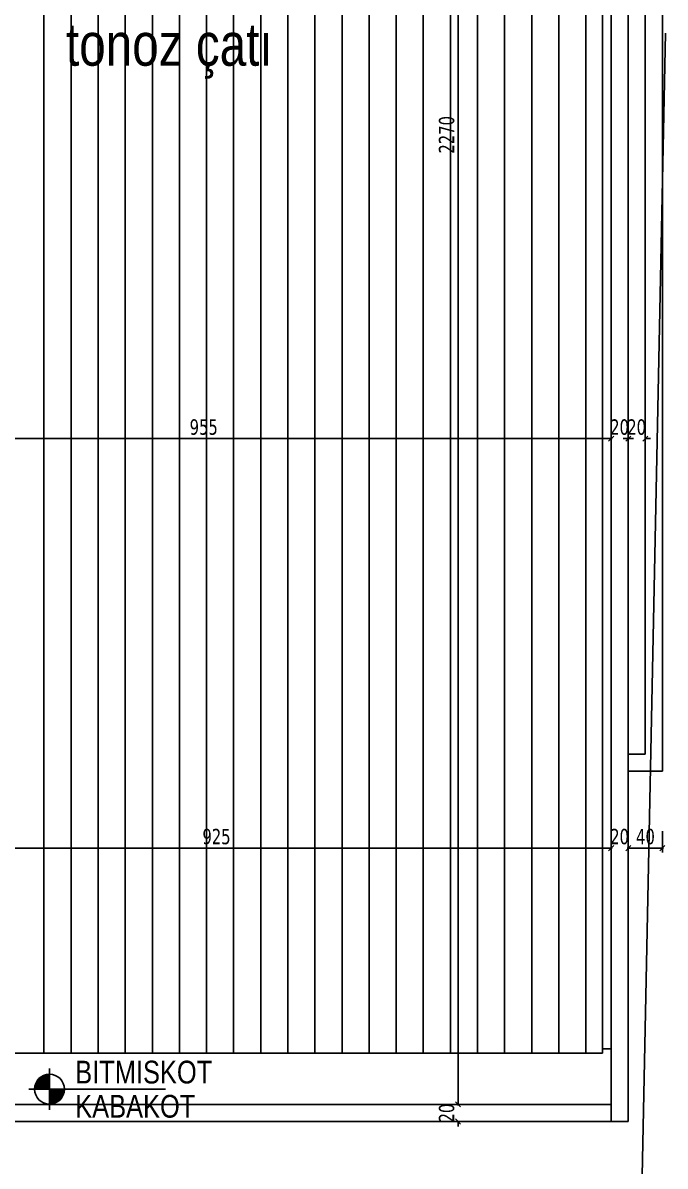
# Model space of a CAD drawing. Header units: millimetres. Extents: x 43168.9 to 43194.6, y -25545.1 to -25543.4.
# Drawn here: x 43179.138 to 43179.2885, y -25544.5614 to -25544.2937 of the extents above; entities that cross this region are included whole.
import ezdxf

# ---------------------------------------------------------------- set-up
doc = ezdxf.new("R2010")
doc.units = ezdxf.units.MM
doc.header["$LTSCALE"] = 200
doc.linetypes.add('DASHDOT', pattern=[1, 0.5, -0.25, 0, -0.25])
for name, color, linetype in [('gor-1_sgh', 232, 'Continuous'), ('gor-2_sgh', 161, 'Continuous'), ('gor-3_sgh', 191, 'Continuous'), ('gor-4_sgh', 17, 'Continuous'), ('olcuic_sgh', 183, 'Continuous'), ('yapi-yaklasma_sgh', 41, 'DASHDOT'), ('yazi-mahal_sgh', 12, 'Continuous')]:
    doc.layers.add(name, color=color, linetype=linetype)
doc.styles.add('dim', font='VERDANA.TTF', dxfattribs={"width": 0.7})
doc.styles.add('text2', font='arial.ttf')

msp = doc.modelspace()

# ---------------------------------------------------------------- linework, layer by layer
at = {"color": 0, "linetype": 'ByBlock', "lineweight": -2}
for p, q in [((43179.27528, -25544.39167), (43179.27648, -25544.39047)), ((43179.27528, -25544.39167), (43179.27648, -25544.39047)), ((43179.27928, -25544.39167), (43179.28048, -25544.39047)), ((43179.28048, -25544.39047), (43179.27928, -25544.39167)), ((43179.28448, -25544.39047), (43179.28328, -25544.39167)), ((43179.27528, -25544.48752), (43179.27648, -25544.48632)), ((43179.27528, -25544.48752), (43179.27648, -25544.48632)), ((43179.28048, -25544.48632), (43179.27928, -25544.48752)), ((43179.28048, -25544.48632), (43179.27928, -25544.48752)), ((43179.28728, -25544.48752), (43179.28848, -25544.48632)), ((43179.23941, -25544.54632), (43179.24061, -25544.54752)), ((43179.23941, -25544.54632), (43179.24061, -25544.54752)), ((43179.24061, -25544.55152), (43179.23941, -25544.55032))]:
    msp.add_line(p, q, dxfattribs=at)
for p, q in [((43179.14076, -25544.54325), (43179.14415, -25544.53985)), ((43179.14078, -25544.54293), (43179.14383, -25544.53988)), ((43179.14425, -25544.54047), (43179.14368, -25544.5399)), ((43179.14425, -25544.54017), (43179.14394, -25544.53986)), ((43179.14425, -25544.53987), (43179.14423, -25544.53985)), ((43179.14085, -25544.54255), (43179.14347, -25544.53994)), ((43179.14174, -25544.54335), (43179.14087, -25544.54248)), ((43179.14204, -25544.54335), (43179.14093, -25544.54224)), ((43179.14096, -25544.54335), (43179.14425, -25544.54006)), ((43179.14098, -25544.54213), (43179.14304, -25544.54006)), ((43179.14234, -25544.54335), (43179.14102, -25544.54203)), ((43179.14264, -25544.54335), (43179.14111, -25544.54182)), ((43179.14294, -25544.54335), (43179.14121, -25544.54162)), ((43179.14125, -25544.54156), (43179.14246, -25544.54035)), ((43179.14126, -25544.54335), (43179.14425, -25544.54036)), ((43179.14324, -25544.54335), (43179.14132, -25544.54144)), ((43179.14354, -25544.54335), (43179.14145, -25544.54126)), ((43179.14155, -25544.54335), (43179.14425, -25544.54065)), ((43179.14383, -25544.54335), (43179.14158, -25544.5411)), ((43179.14413, -25544.54335), (43179.14172, -25544.54093)), ((43179.14185, -25544.54335), (43179.14425, -25544.54095)), ((43179.14425, -25544.54316), (43179.14187, -25544.54079)), ((43179.14425, -25544.54287), (43179.14203, -25544.54065)), ((43179.14215, -25544.54335), (43179.14425, -25544.54125)), ((43179.14425, -25544.54257), (43179.1422, -25544.54052)), ((43179.14425, -25544.54227), (43179.14238, -25544.5404)), ((43179.14245, -25544.54335), (43179.14425, -25544.54155)), ((43179.14425, -25544.54197), (43179.14256, -25544.54028)), ((43179.14275, -25544.54335), (43179.14425, -25544.54185)), ((43179.14425, -25544.54167), (43179.14277, -25544.54019)), ((43179.14425, -25544.54137), (43179.14298, -25544.5401)), ((43179.14305, -25544.54335), (43179.14425, -25544.54215)), ((43179.14425, -25544.54107), (43179.1432, -25544.54002)), ((43179.14335, -25544.54335), (43179.14425, -25544.54245)), ((43179.14425, -25544.54077), (43179.14343, -25544.53995)), ((43179.14084, -25544.54335), (43179.14076, -25544.54326)), ((43179.14114, -25544.54335), (43179.14078, -25544.54299)), ((43179.14144, -25544.54335), (43179.14081, -25544.54272)), ((43179.14365, -25544.54335), (43179.14425, -25544.54275)), ((43179.14395, -25544.54335), (43179.14425, -25544.54305)), ((43179.14425, -25544.54365), (43179.14455, -25544.54335)), ((43179.14425, -25544.54395), (43179.14485, -25544.54335)), ((43179.14425, -25544.54425), (43179.14515, -25544.54335)), ((43179.14425, -25544.54455), (43179.14545, -25544.54335)), ((43179.14425, -25544.54485), (43179.14575, -25544.54335)), ((43179.14425, -25544.54515), (43179.14604, -25544.54335)), ((43179.14425, -25544.54544), (43179.14634, -25544.54335)), ((43179.14425, -25544.54574), (43179.14664, -25544.54335)), ((43179.14425, -25544.54604), (43179.14694, -25544.54335)), ((43179.14425, -25544.54634), (43179.14724, -25544.54335)), ((43179.14425, -25544.54664), (43179.14754, -25544.54335)), ((43179.14666, -25544.54588), (43179.14425, -25544.54346)), ((43179.1465, -25544.54602), (43179.14425, -25544.54376)), ((43179.14634, -25544.54615), (43179.14425, -25544.54406)), ((43179.14616, -25544.54627), (43179.14425, -25544.54436)), ((43179.14598, -25544.54639), (43179.14425, -25544.54466)), ((43179.14578, -25544.54649), (43179.14425, -25544.54496)), ((43179.14557, -25544.54658), (43179.14425, -25544.54526)), ((43179.14435, -25544.54684), (43179.14774, -25544.54345)), ((43179.14681, -25544.54572), (43179.14443, -25544.54335)), ((43179.14467, -25544.54682), (43179.14772, -25544.54377)), ((43179.14695, -25544.54557), (43179.14473, -25544.54335)), ((43179.14708, -25544.5454), (43179.14503, -25544.54335)), ((43179.14504, -25544.54674), (43179.14766, -25544.54413)), ((43179.1472, -25544.54522), (43179.14533, -25544.54335)), ((43179.14547, -25544.54662), (43179.14753, -25544.54455)), ((43179.14732, -25544.54503), (43179.14563, -25544.54335)), ((43179.14741, -25544.54483), (43179.14593, -25544.54335)), ((43179.14604, -25544.54635), (43179.14725, -25544.54514)), ((43179.1475, -25544.54462), (43179.14623, -25544.54335)), ((43179.14758, -25544.5444), (43179.14653, -25544.54335)), ((43179.14765, -25544.54417), (43179.14683, -25544.54335)), ((43179.1477, -25544.54392), (43179.14713, -25544.54335)), ((43179.14773, -25544.54366), (43179.14743, -25544.54335)), ((43179.14775, -25544.54337), (43179.14773, -25544.54335)), ((43179.14536, -25544.54667), (43179.14425, -25544.54556)), ((43179.14512, -25544.54673), (43179.14425, -25544.54586)), ((43179.14488, -25544.54679), (43179.14425, -25544.54616)), ((43179.14461, -25544.54682), (43179.14425, -25544.54646)), ((43179.14433, -25544.54684), (43179.14425, -25544.54676))]:
    msp.add_line(p, q)
at = {"color": 0}
for p, q in [((43179.14425, -25544.53852), (43179.14425, -25544.54818)), ((43179.13942, -25544.54335), (43179.17142, -25544.54335))]:
    msp.add_line(p, q, dxfattribs=at)
msp.add_circle((43179.14425, -25544.54335), 0.0035, dxfattribs=at)
at = {"layer": 'gor-1_sgh'}
for p, q in [((43179.27588, -25544.55092), (43179.27588, -25544.20476)), ((43179.27988, -25544.55092), (43179.27988, -25544.20604)), ((43179.27988, -25544.55092), (43179.27588, -25544.55092))]:
    msp.add_line(p, q, dxfattribs=at)
at = {"layer": 'gor-2_sgh'}
for p, q in [((43179.28388, -25544.46492), (43179.28388, -25543.86192)), ((43179.27388, -25544.53492), (43179.27388, -25544.20414)), ((43179.27988, -25544.46492), (43179.28388, -25544.46492)), ((43179.27588, -25544.53392), (43179.27388, -25544.53392)), ((43179.27388, -25544.53492), (43179.09288, -25544.53492)), ((43179.04688, -25544.54692), (43179.27588, -25544.54692)), ((43179.04688, -25544.55092), (43179.27588, -25544.55092))]:
    msp.add_line(p, q, dxfattribs=at)
at = {"layer": 'gor-3_sgh'}
for p, q in [((43179.28788, -25544.46892), (43179.28788, -25543.85792)), ((43179.27988, -25544.46892), (43179.28788, -25544.46892))]:
    msp.add_line(p, q, dxfattribs=at)
at = {"layer": 'gor-4_sgh'}
for p, q in [((43179.18741, -25544.53492), (43179.18741, -25544.19727)), ((43179.19376, -25544.53492), (43179.19376, -25544.19651)), ((43179.20011, -25544.53492), (43179.20011, -25544.19595)), ((43179.20646, -25544.53492), (43179.20646, -25544.19559)), ((43179.21281, -25544.53492), (43179.21281, -25544.19543)), ((43179.21916, -25544.53492), (43179.21916, -25544.19546)), ((43179.22551, -25544.53492), (43179.22551, -25544.1957)), ((43179.23186, -25544.53492), (43179.23186, -25544.19613)), ((43179.23821, -25544.53492), (43179.23821, -25544.19676)), ((43179.17471, -25544.53492), (43179.17471, -25544.19941)), ((43179.18106, -25544.53492), (43179.18106, -25544.19824)), ((43179.24456, -25544.53492), (43179.24456, -25544.19759)), ((43179.25091, -25544.53492), (43179.25091, -25544.19863)), ((43179.25726, -25544.53492), (43179.25726, -25544.19987)), ((43179.16201, -25544.53492), (43179.16201, -25544.20238)), ((43179.16836, -25544.53492), (43179.16836, -25544.20079)), ((43179.26361, -25544.53492), (43179.26361, -25544.20133)), ((43179.15566, -25544.53492), (43179.15566, -25544.20417)), ((43179.26996, -25544.53492), (43179.26996, -25544.203)), ((43179.14296, -25544.53492), (43179.14296, -25544.20735)), ((43179.14931, -25544.53492), (43179.14931, -25544.20586))]:
    msp.add_line(p, q, dxfattribs=at)
at = {"layer": 'olcuic_sgh'}
for p, q in [((43179.24001, -25544.09266), (43179.24001, -25544.54717)), ((43179.27613, -25544.39107), (43179.08463, -25544.39107)), ((43179.27588, -25544.39107), (43179.27468, -25544.39107)), ((43179.27588, -25544.39507), (43179.27588, -25544.39007)), ((43179.27588, -25544.39507), (43179.27588, -25544.39007)), ((43179.27988, -25544.39107), (43179.27868, -25544.39107)), ((43179.27988, -25544.39507), (43179.27988, -25544.39007)), ((43179.27988, -25544.39507), (43179.27988, -25544.39007)), ((43179.27988, -25544.39107), (43179.28108, -25544.39107)), ((43179.28388, -25544.39507), (43179.28388, -25544.39007)), ((43179.28388, -25544.39107), (43179.28508, -25544.39107)), ((43179.27588, -25544.48292), (43179.27588, -25544.48792)), ((43179.27988, -25544.48292), (43179.27988, -25544.48792)), ((43179.27988, -25544.48292), (43179.27988, -25544.48792)), ((43179.28788, -25544.48292), (43179.28788, -25544.48792)), ((43179.27588, -25544.48692), (43179.27588, -25544.48592)), ((43179.09063, -25544.48692), (43179.27613, -25544.48692)), ((43179.27588, -25544.48692), (43179.27468, -25544.48692)), ((43179.28813, -25544.48692), (43179.27963, -25544.48692)), ((43179.27988, -25544.48692), (43179.28108, -25544.48692)), ((43179.24278, -25544.54692), (43179.23901, -25544.54692)), ((43179.24278, -25544.54692), (43179.23901, -25544.54692)), ((43179.24001, -25544.54692), (43179.24001, -25544.54572)), ((43179.24238, -25544.55092), (43179.23901, -25544.55092)), ((43179.24001, -25544.55092), (43179.24001, -25544.55212))]:
    msp.add_line(p, q, dxfattribs=at)
at = {"layer": 'yapi-yaklasma_sgh'}
msp.add_line((43179.28858, -25544.29613), (43179.28013, -25544.71005), dxfattribs=at)

# ---------------------------------------------------------------- texts
at = {"color": 0, "style": 'text2', "width": 0.8}
for tag, p, s in [('BITMISKOT', (43179.15028, -25544.54202), '+0,10'), ('KABAKOT', (43179.15028, -25544.55002), '±0,00')]:
    msp.add_attdef(tag, p, s, height=0.005333, dxfattribs=at)
at = {"layer": 'olcuic_sgh', "color": 2, "style": 'dim', "width": 0.7}
for s, p in [('2270', (43179.2391, -25544.32434)), ('20', (43179.2391, -25544.55114))]:
    msp.add_text(s, height=0.0036, rotation=90, dxfattribs=at).set_placement(p)
for s, p in [('955', (43179.1771, -25544.39015)), ('20', (43179.27565, -25544.39015)), ('20', (43179.27965, -25544.39015)), ('925', (43179.1801, -25544.48601)), ('20', (43179.27565, -25544.48601)), ('40', (43179.28172, -25544.48601))]:
    msp.add_text(s, height=0.0036, dxfattribs=at).set_placement(p)
at = {"layer": 'yazi-mahal_sgh', "color": 252, "style": 'text2', "width": 0.8}
msp.add_text('tonoz çatı', height=0.01, dxfattribs=at).set_placement((43179.14811, -25544.30377))

doc.saveas('drawing.dxf')
